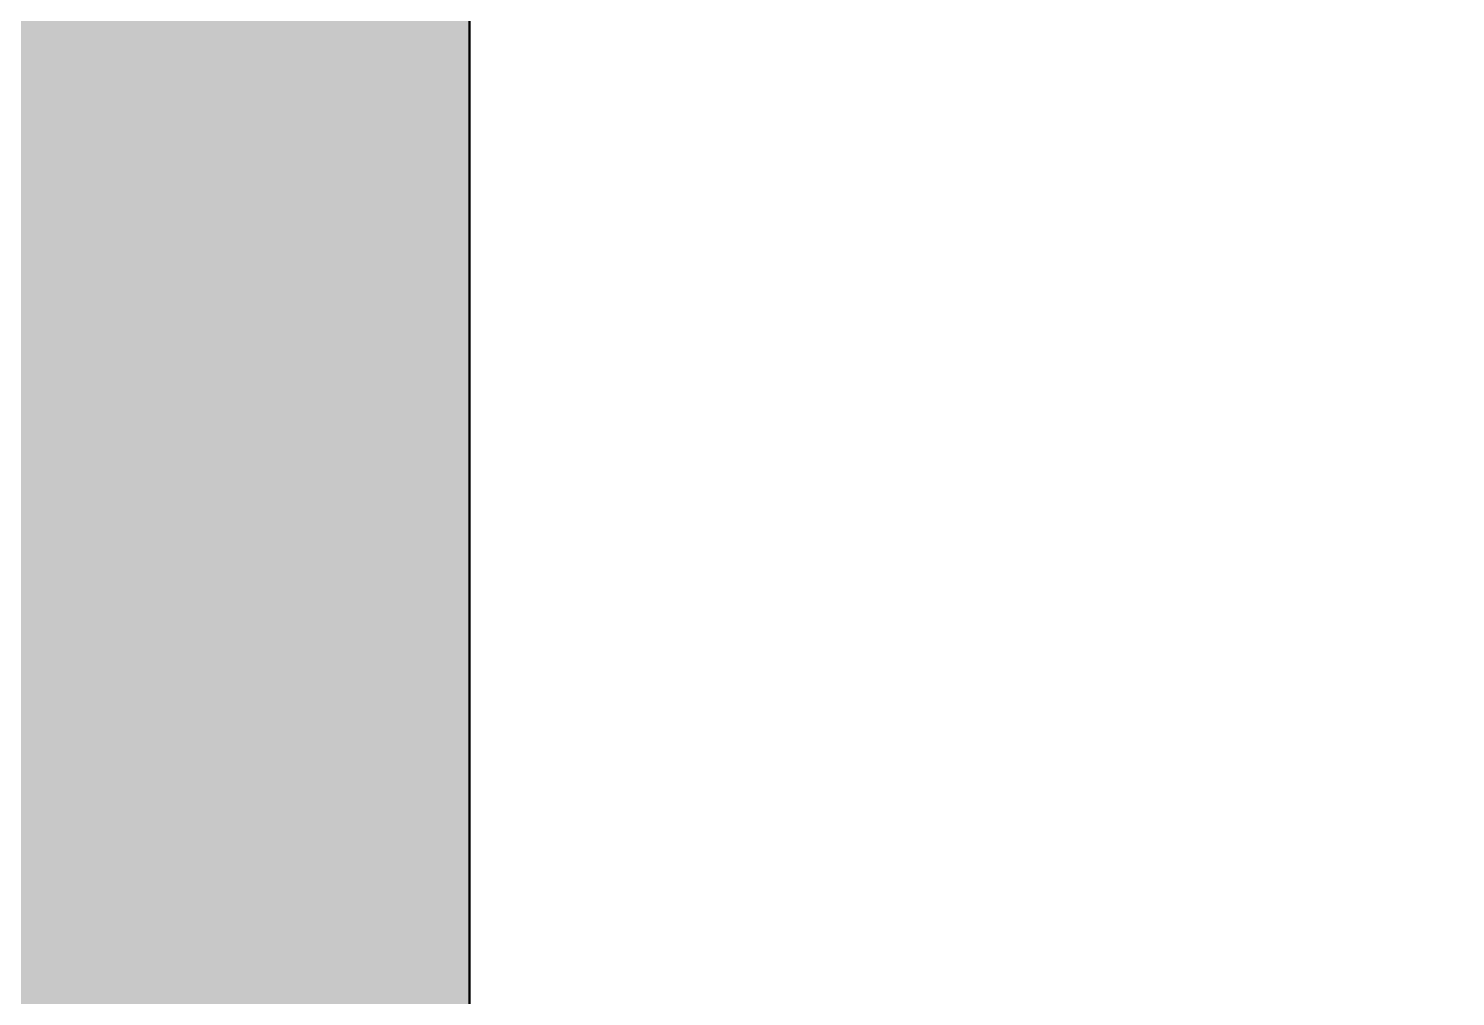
# Model space of a CAD drawing. Header units: inches. Extents: x 9594 to 15314, y -314 to 660.
# Drawn here: x 13718.37 to 13719.092, y 108.771 to 109.261 of the extents above; entities that cross this region are included whole.
import ezdxf

# ---------------------------------------------------------------- set-up
doc = ezdxf.new("R2010")
doc.units = ezdxf.units.IN
doc.header["$MEASUREMENT"] = 0
for name, color, linetype, lineweight in [('0-5', 50, 'Continuous', 5), ('A-WALL-10', 113, 'Continuous', 50), ('A-WALL-8', 113, 'Continuous', 5), ('A-WALL-PATT-3', 55, 'Continuous', 9)]:
    doc.layers.add(name, color=color, linetype=linetype, lineweight=lineweight)

# ---------------------------------------------------------------- blocks, each defined once
blk = doc.blocks.new('CTR - 1st Phase -Stairs _ Elevators_rvt-2-BUILDING SECTION - NORTH_SOUTH AT ELEVATOR AND COURTYARD - LOOKING EAST')
at = {"layer": 'A-WALL-PATT-3'}
h = blk.add_hatch(dxfattribs=at)
h.set_pattern_fill('FP_68', color=256, style=0, pattern_type=2)
h.set_pattern_definition([(0, (-3207.324, -152), (0, 8), []), (90, (-3207.324, -152), (-8, 8), [8, -8])])
h.paths.add_polyline_path([(-3267.60389, -152), (-3203.32374, -152), (-3203.32374, -31), (-3411.79874, -31), (-3411.79874, -16), (-3403.79874, -16), (-3403.79874, -15), (-3477.32374, -15), (-3477.32374, -16), (-3475.67413, -16), (-3475.67413, -17.05906), (-3477.32374, -17.05906), (-3477.32374, -33.95669), (-3475.67413, -33.95669), (-3475.67413, -35.01575), (-3477.32374, -35.01575), (-3477.32374, -64.875), (-3476.32374, -64.875), (-3476.32374, -152), (-3301.12227, -152)], flags=0)
h.paths.add_polyline_path([(-3409.92374, 0), (-3409.92374, 120), (-3477.32374, 120), (-3477.32374, 87.125), (-3476.32374, 87.125), (-3476.32374, 0), (-3418.43658, 0)], flags=0)
h.paths.add_polyline_path([(-3292.72374, 0), (-3290.72374, 0), (-3290.72374, 93), (-3292.72374, 93), (-3292.72374, 0.54219)], flags=0)
h.paths.add_polyline_path([(-3400.04874, 108.75), (-3400.04874, 109.75), (-3401.29874, 109.75), (-3401.29874, 108.75)], flags=0)

msp = doc.modelspace()

# ---------------------------------------------------------------- hatches: boundary and pattern name
at = {"layer": 'A-WALL-8'}
h = msp.add_hatch(color=256, dxfattribs=at)
h.paths.add_polyline_path([(13718.59291, -5.27109), (13718.59291, 0), (13717.84291, 0), (13717.84291, -5.26478), (13718.21425, -5.26791)], flags=0)
h.paths.add_polyline_path([(13718.59291, 93), (13718.59291, 109.75), (13717.84291, 109.75), (13717.84291, 93), (13718.21425, 93)], flags=0)

# ---------------------------------------------------------------- linework, layer by layer
at = {"layer": 'A-WALL-10'}
msp.add_line((13718.59291, 93), (13718.59291, 109.75), dxfattribs=at)

# ---------------------------------------------------------------- block references
at = {"layer": '0-5'}
msp.add_blockref('CTR - 1st Phase -Stairs _ Elevators_rvt-2-BUILDING SECTION - NORTH_SOUTH AT ELEVATOR AND COURTYARD - LOOKING EAST', (17119.89164, 0), dxfattribs=at)

doc.saveas('drawing.dxf')
